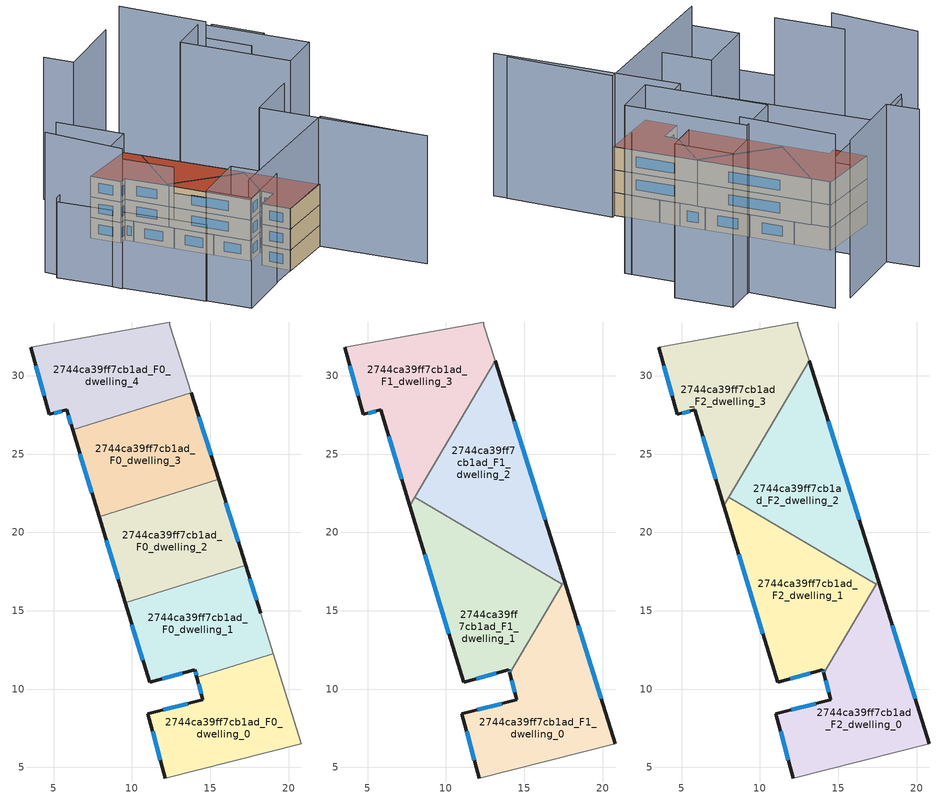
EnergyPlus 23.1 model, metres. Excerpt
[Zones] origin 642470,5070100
2744ca39ff7cb1ad_F0_dwelling_0
 floor ground (EU_floor_Construction): 19.03,12.26 20.83,6.52 12.12,4.32 11.02,8.42 14.53,9.32 14.15,10.74 z0
 wall outside (EU_wall_Construction): 14.15,10.74 14.53,9.32 11.02,8.42 12.12,4.32 z0:3
 wall to 2744ca39ff7cb1ad_F0_dwelling_1 (EU_wall_Construction): 19.03,12.26 14.15,10.74 z0:3
 wall adiabatic (EU_wall_Construction): 12.12,4.32 20.83,6.52 19.03,12.26 z0:3
 window (EU_Window_Construction): 13.56,9.08 11.99,8.67 / 14.25,10.35 14.42,9.71 / 11.32,7.29 11.82,5.45 z0.83:2.17
2744ca39ff7cb1ad_F0_dwelling_1
 floor ground (EU_floor_Construction): 17.26,17.91 18.23,14.83 19.03,12.26 14.15,10.74 14.03,11.22 11.12,10.42 9.57,15.51 z0
 wall outside (EU_wall_Construction): 9.57,15.51 11.12,10.42 14.03,11.22 14.15,10.74 / 18.23,14.83 17.26,17.91 z0:3
 wall to 2744ca39ff7cb1ad_F0_dwelling_2 (EU_wall_Construction): 17.26,17.91 9.57,15.51 z0:3
 wall adiabatic (EU_wall_Construction): 19.03,12.26 18.23,14.83 z0:3
 window (EU_Window_Construction): 14.06,11.09 14.12,10.87 / 11.92,10.65 13.23,11 / 10,14.11 10.7,11.82 / 17.96,15.67 17.53,17.06 z0.83:2.17
2744ca39ff7cb1ad_F0_dwelling_2
 floor ground (EU_floor_Construction): 15.53,23.39 17.26,17.91 9.57,15.51 7.9,21.01 z0
 wall outside (EU_wall_Construction): 17.26,17.91 15.53,23.39 / 7.9,21.01 9.57,15.51 z0:3
 wall to 2744ca39ff7cb1ad_F0_dwelling_3 (EU_wall_Construction): 15.53,23.39 7.9,21.01 z0:3
 window (EU_Window_Construction): 16.78,19.42 16.01,21.89 / 8.36,19.5 9.11,17.03 z0.83:2.17
2744ca39ff7cb1ad_F0_dwelling_3
 floor ground (EU_floor_Construction): 13.79,28.92 15.53,23.39 7.9,21.01 6.21,26.56 z0
 wall outside (EU_wall_Construction): 15.53,23.39 13.79,28.92 / 6.21,26.56 7.9,21.01 z0:3
 wall to 2744ca39ff7cb1ad_F0_dwelling_4 (EU_wall_Construction): 13.79,28.92 6.21,26.56 z0:3
 window (EU_Window_Construction): 15.05,24.92 14.27,27.4 / 6.68,25.03 7.44,22.54 z0.83:2.17
2744ca39ff7cb1ad_F0_dwelling_4
 floor ground (EU_floor_Construction): 12.43,33.44 12.43,33.24 13.79,28.92 6.21,26.56 5.82,27.84 4.72,27.54 3.52,31.84 z0
 wall outside (EU_wall_Construction): 3.52,31.84 4.72,27.54 5.82,27.84 6.21,26.56 z0:3
 wall adiabatic (EU_wall_Construction): 13.79,28.92 12.43,33.24 12.43,33.44 3.52,31.84 z0:3
 window (EU_Window_Construction): 5.93,27.49 6.11,26.91 / 5.03,27.62 5.52,27.76 / 3.85,30.66 4.39,28.72 z0.83:2.17
2744ca39ff7cb1ad_F1_dwelling_0
 floor to 2744ca39ff7cb1ad_F0_dwelling_0 (EU_floor_Construction): 19.03,12.26 20.83,6.52 12.12,4.32 11.02,8.42 14.53,9.32 14.15,10.74 z3
 floor to 2744ca39ff7cb1ad_F0_dwelling_1 (EU_floor_Construction): 17.56,16.94 19.03,12.26 14.15,10.74 14.08,11.02 z3
 wall outside (EU_wall_Construction): 14.08,11.02 14.53,9.32 11.02,8.42 12.12,4.32 / 20.83,6.52 17.56,16.94 z3:6
 wall adiabatic (EU_wall_Construction): 12.12,4.32 20.83,6.52 z3:6
 wall to 2744ca39ff7cb1ad_F1_dwelling_1 (EU_wall_Construction): 17.42,16.7 14.08,11.02 z3:6
 wall to 2744ca39ff7cb1ad_F1_dwelling_2 (EU_wall_Construction): 17.56,16.94 17.42,16.71 z3:6
 window (EU_Window_Construction): 13.56,9.08 11.99,8.67 / 14.2,10.55 14.4,9.79 / 19.93,9.39 18.46,14.07 / 11.32,7.29 11.82,5.45 z3.83:5.17
2744ca39ff7cb1ad_F1_dwelling_1
 floor to 2744ca39ff7cb1ad_F0_dwelling_1 (EU_floor_Construction): 17.42,16.71 14.08,11.02 14.03,11.22 11.12,10.42 9.57,15.51 16.03,17.52 z3
 floor to 2744ca39ff7cb1ad_F0_dwelling_2 (EU_floor_Construction): 16.03,17.52 9.57,15.51 7.9,21.01 9.34,21.46 z3
 floor to 2744ca39ff7cb1ad_F0_dwelling_3 (EU_floor_Construction): 9.34,21.46 7.9,21.01 7.69,21.71 8.01,22.25 z3
 wall outside (EU_wall_Construction): 7.69,21.71 11.12,10.42 14.03,11.22 14.08,11.02 z3:6
 wall to 2744ca39ff7cb1ad_F1_dwelling_2 (EU_wall_Construction): 17.42,16.71 8.01,22.25 z3:6
 wall to 2744ca39ff7cb1ad_F1_dwelling_3 (EU_wall_Construction): 8.01,22.25 7.69,21.71 z3:6
 window (EU_Window_Construction): 14.04,11.17 14.06,11.08 / 11.92,10.65 13.23,11 / 8.63,18.6 10.18,13.53 z3.83:5.17
2744ca39ff7cb1ad_F1_dwelling_2
 floor to 2744ca39ff7cb1ad_F0_dwelling_2 (EU_floor_Construction): 15.53,23.39 17.26,17.91 16.03,17.52 9.34,21.46 z3
 floor to 2744ca39ff7cb1ad_F0_dwelling_3 (EU_floor_Construction): 13.79,28.92 15.53,23.39 9.34,21.46 8.01,22.25 11.52,28.21 z3
 floor to 2744ca39ff7cb1ad_F0_dwelling_4 (EU_floor_Construction): 13.14,30.97 13.79,28.92 11.52,28.21 z3
 floor to 2744ca39ff7cb1ad_F0_dwelling_1 (EU_floor_Construction): 17.26,17.91 17.56,16.94 17.42,16.71 16.03,17.52 z3
 wall outside (EU_wall_Construction): 17.56,16.94 13.14,30.97 z3:6
 wall to 2744ca39ff7cb1ad_F1_dwelling_3 (EU_wall_Construction): 13.14,30.97 8.01,22.25 z3:6
 window (EU_Window_Construction): 16.35,20.8 14.36,27.11 z3.83:5.17
2744ca39ff7cb1ad_F1_dwelling_3
 floor to 2744ca39ff7cb1ad_F0_dwelling_4 (EU_floor_Construction): 12.43,33.44 12.43,33.24 13.14,30.97 11.52,28.21 6.21,26.56 5.82,27.84 4.72,27.54 3.52,31.84 z3
 floor to 2744ca39ff7cb1ad_F0_dwelling_3 (EU_floor_Construction): 11.52,28.21 7.69,21.71 6.21,26.56 z3
 wall outside (EU_wall_Construction): 3.52,31.84 4.72,27.54 5.82,27.84 7.69,21.71 z3:6
 wall adiabatic (EU_wall_Construction): 13.14,30.97 12.43,33.24 12.43,33.44 3.52,31.84 z3:6
 window (EU_Window_Construction): 6.34,26.15 7.18,23.39 / 5.03,27.62 5.52,27.76 / 3.85,30.66 4.39,28.72 z3.83:5.17
2744ca39ff7cb1ad_F2_dwelling_0
 floor to 2744ca39ff7cb1ad_F1_dwelling_0 (EU_floor_Construction): 17.56,16.94 20.83,6.52 12.12,4.32 11.02,8.42 14.53,9.32 14.08,11.02 z6
 wall outside (EU_wall_Construction): 14.08,11.02 14.53,9.32 11.02,8.42 12.12,4.32 / 20.83,6.52 17.56,16.94 z6:9
 wall adiabatic (EU_wall_Construction): 12.12,4.32 20.83,6.52 z6:9
 wall to 2744ca39ff7cb1ad_F2_dwelling_1 (EU_wall_Construction): 17.42,16.7 14.08,11.02 z6:9
 wall to 2744ca39ff7cb1ad_F2_dwelling_2 (EU_wall_Construction): 17.56,16.94 17.42,16.71 z6:9
 window (EU_Window_Construction): 13.56,9.08 11.99,8.67 / 14.2,10.55 14.4,9.79 / 19.93,9.39 18.46,14.07 / 11.32,7.29 11.82,5.45 z6.83:8.17
 roof outside (EU_roof_Construction): 20.83,6.52 17.56,16.94 14.08,11.02 14.53,9.32 11.02,8.42 12.12,4.32 z9
2744ca39ff7cb1ad_F2_dwelling_1
 floor to 2744ca39ff7cb1ad_F1_dwelling_1 (EU_floor_Construction): 17.42,16.71 14.08,11.02 14.03,11.22 11.12,10.42 7.69,21.71 8.01,22.25 z6
 wall outside (EU_wall_Construction): 7.69,21.71 11.12,10.42 14.03,11.22 14.08,11.02 z6:9
 wall to 2744ca39ff7cb1ad_F2_dwelling_2 (EU_wall_Construction): 17.42,16.71 8.01,22.25 z6:9
 wall to 2744ca39ff7cb1ad_F2_dwelling_3 (EU_wall_Construction): 8.01,22.25 7.69,21.71 z6:9
 window (EU_Window_Construction): 14.04,11.17 14.06,11.08 / 11.92,10.65 13.23,11 / 8.63,18.6 10.18,13.53 z6.83:8.17
 roof outside (EU_roof_Construction): 14.08,11.02 17.42,16.71 8.01,22.25 7.69,21.71 11.12,10.42 14.03,11.22 z9
2744ca39ff7cb1ad_F2_dwelling_2
 floor to 2744ca39ff7cb1ad_F1_dwelling_2 (EU_floor_Construction): 13.14,30.97 17.56,16.94 17.42,16.71 8.01,22.25 z6
 wall outside (EU_wall_Construction): 17.56,16.94 13.14,30.97 z6:9
 wall to 2744ca39ff7cb1ad_F2_dwelling_3 (EU_wall_Construction): 13.14,30.97 8.01,22.25 z6:9
 window (EU_Window_Construction): 16.35,20.8 14.36,27.11 z6.83:8.17
 roof outside (EU_roof_Construction): 17.42,16.71 17.56,16.94 13.14,30.97 8.01,22.25 z9
2744ca39ff7cb1ad_F2_dwelling_3
 floor to 2744ca39ff7cb1ad_F1_dwelling_3 (EU_floor_Construction): 12.43,33.44 12.43,33.24 13.14,30.97 7.69,21.71 5.82,27.84 4.72,27.54 3.52,31.84 z6
 wall outside (EU_wall_Construction): 3.52,31.84 4.72,27.54 5.82,27.84 7.69,21.71 z6:9
 wall adiabatic (EU_wall_Construction): 13.14,30.97 12.43,33.24 12.43,33.44 3.52,31.84 z6:9
 window (EU_Window_Construction): 6.34,26.15 7.18,23.39 / 5.03,27.62 5.52,27.76 / 3.85,30.66 4.39,28.72 z6.83:8.17
 roof outside (EU_roof_Construction): 7.69,21.71 13.14,30.97 12.43,33.24 12.43,33.44 3.52,31.84 4.72,27.54 5.82,27.84 z9
shading: -2.69,6.83 5.65,9.42 / 5.65,9.42 7.62,3.12 / 7.62,3.12 -0.73,0.52 / -0.73,0.52 -2.69,6.83 z0:16; -0.79,1.02 21.38,6.87 / 21.38,6.87 24.93,-6.59 z0:18.6; 25.37,-8.35 18.23,14.83 / 18.23,14.83 33.07,19.4 / -6.94,19.78 -4.19,11.13 z0:18.7; 28.69,33.75 33.34,18.52 / 33.34,18.52 27.03,16.6 / 27.03,16.6 22.39,31.83 / 22.39,31.83 28.69,33.75 z0:22.1; 32.92,35.04 35.14,27.76 / 35.14,27.76 30.85,26.46 / 30.85,26.46 28.64,33.74 / 28.64,33.74 32.92,35.04 z0:20.2; -1.64,29.52 5.02,9.23 / 5.02,9.23 -2.83,6.65 / -2.83,6.65 -9.49,26.94 / -9.49,26.94 -1.64,29.52 z0:11.1; -9.04,29.35 -6.72,17.94 z0:20.4; 9.69,42.75 12.45,33.39 / 12.45,33.39 -9.49,26.94 z0:11.7; 28.55,32.48 25.3,44.67 z0:22.8; 21.76,44.15 10.73,40.65 / 10.73,40.65 9.43,44.75 z0:20.7
[Building]
EU S2 Campaign: North Axis=0; Terrain=City; Solar Distribution=FullExterior
[Site:Location]
Lyon-Bron: Latitude=45.75; Longitude=5; Time Zone=1; Elevation=198
[SizingPeriod:WeatherFileDays]
AnnualSizingPeriod: Begin Month=1; Begin Day of Month=1; End Month=12; End Day of Month=31; Day of Week for Start Day=Monday; Use Weather File Daylight Saving Period=No; Use Weather File Rain and Snow Indicators=No
[MATERIAL]
EU_InternalMass_Material: Roughness=MediumRough; Thickness=0.1; Conductivity=1; Density=1800; Specific Heat=900; Thermal Absorptance=0.9; Solar Absorptance=0.7; Visible Absorptance=0.7
[MATERIAL:NOMASS] Roughness=MediumRough; Thermal Absorptance=0.9; Solar Absorptance=0.7; Visible Absorptance=0.7
Name | Thermal Resistance
EU_wall_NoMass | 0.87146
EU_roof_NoMass | 0.842276
EU_floor_NoMass | 0.496999
[WINDOWMATERIAL:SIMPLEGLAZINGSYSTEM]
EU_Window_SimpleGlazing: UFactor=2.2525; Solar Heat Gain Coefficient=0.76; Visible Transmittance=0.76
[CONSTRUCTION]
EU_wall_Construction: EU_wall_NoMass
EU_roof_Construction: EU_roof_NoMass
EU_floor_Construction: EU_floor_NoMass
EU_Window_Construction: EU_Window_SimpleGlazing
EU_InternalMass_Construction: EU_InternalMass_Material
[ZONE] Type=1; Multiplier=1; Ceiling Height=autocalculate; Floor Area=autocalculate; Part of Total Floor Area=Yes
Name | Volume
2744ca39ff7cb1ad_F0_dwelling_0 | 138.412
2744ca39ff7cb1ad_F1_dwelling_0; 2744ca39ff7cb1ad_F2_dwelling_0 | 178.098
2744ca39ff7cb1ad_F0_dwelling_1 | 138.42
2744ca39ff7cb1ad_F1_dwelling_1; 2744ca39ff7cb1ad_F2_dwelling_1 | 170.465
2744ca39ff7cb1ad_F0_dwelling_2 | 138.4
2744ca39ff7cb1ad_F1_dwelling_2; 2744ca39ff7cb1ad_F2_dwelling_2 | 170.459
2744ca39ff7cb1ad_F0_dwelling_3 | 138.43
2744ca39ff7cb1ad_F1_dwelling_3; 2744ca39ff7cb1ad_F2_dwelling_3 | 173.019
2744ca39ff7cb1ad_F0_dwelling_4 | 138.404
[INTERNALMASS] Construction=EU_InternalMass_Construction
Name | Zone or ZoneList | Surface Area
2744ca39ff7cb1ad_F0_dwelling_0_EU_InternalMass | 2744ca39ff7cb1ad_F0_dwelling_0 | 46.1377
2744ca39ff7cb1ad_F0_dwelling_1_EU_InternalMass | 2744ca39ff7cb1ad_F0_dwelling_1 | 46.14
2744ca39ff7cb1ad_F0_dwelling_2_EU_InternalMass | 2744ca39ff7cb1ad_F0_dwelling_2 | 46.1333
2744ca39ff7cb1ad_F0_dwelling_3_EU_InternalMass | 2744ca39ff7cb1ad_F0_dwelling_3 | 46.1436
2744ca39ff7cb1ad_F0_dwelling_4_EU_InternalMass | 2744ca39ff7cb1ad_F0_dwelling_4 | 46.1346
2744ca39ff7cb1ad_F1_dwelling_0_EU_InternalMass | 2744ca39ff7cb1ad_F1_dwelling_0 | 59.3819
2744ca39ff7cb1ad_F1_dwelling_1_EU_InternalMass | 2744ca39ff7cb1ad_F1_dwelling_1 | 56.8222
2744ca39ff7cb1ad_F1_dwelling_2_EU_InternalMass | 2744ca39ff7cb1ad_F1_dwelling_2 | 56.8181
2744ca39ff7cb1ad_F1_dwelling_3_EU_InternalMass | 2744ca39ff7cb1ad_F1_dwelling_3 | 57.6733
2744ca39ff7cb1ad_F2_dwelling_0_EU_InternalMass | 2744ca39ff7cb1ad_F2_dwelling_0 | 59.3819
2744ca39ff7cb1ad_F2_dwelling_1_EU_InternalMass | 2744ca39ff7cb1ad_F2_dwelling_1 | 56.8222
2744ca39ff7cb1ad_F2_dwelling_2_EU_InternalMass | 2744ca39ff7cb1ad_F2_dwelling_2 | 56.8181
2744ca39ff7cb1ad_F2_dwelling_3_EU_InternalMass | 2744ca39ff7cb1ad_F2_dwelling_3 | 57.6733
[OTHEREQUIPMENT] Fuel Type=Electricity; Design Level Calculation Method=Watts/Area; Power per Zone Floor Area=1; Fraction Latent=0; Fraction Radiant=0; Fraction Lost=0; Carbon Dioxide Generation Rate=0; EndUse Subcategory=EU_Step8_InternalGains
Name | Zone or ZoneList or Space or SpaceList | Schedule
EU_Step8_InternalGain_2744ca39ff7cb1ad_F0_dwelling_0_f000 | 2744ca39ff7cb1ad_F0_dwelling_0 | EU_Step8_GainSchedule_2744ca39ff7cb1ad_F0_dwelling_0_f000
EU_Step8_InternalGain_2744ca39ff7cb1ad_F0_dwelling_1_f000 | 2744ca39ff7cb1ad_F0_dwelling_1 | EU_Step8_GainSchedule_2744ca39ff7cb1ad_F0_dwelling_1_f000
EU_Step8_InternalGain_2744ca39ff7cb1ad_F0_dwelling_2_f000 | 2744ca39ff7cb1ad_F0_dwelling_2 | EU_Step8_GainSchedule_2744ca39ff7cb1ad_F0_dwelling_2_f000
EU_Step8_InternalGain_2744ca39ff7cb1ad_F0_dwelling_3_f000 | 2744ca39ff7cb1ad_F0_dwelling_3 | EU_Step8_GainSchedule_2744ca39ff7cb1ad_F0_dwelling_3_f000
EU_Step8_InternalGain_2744ca39ff7cb1ad_F0_dwelling_4_f000 | 2744ca39ff7cb1ad_F0_dwelling_4 | EU_Step8_GainSchedule_2744ca39ff7cb1ad_F0_dwelling_4_f000
EU_Step8_InternalGain_2744ca39ff7cb1ad_F1_dwelling_0_f000 | 2744ca39ff7cb1ad_F1_dwelling_0 | EU_Step8_GainSchedule_2744ca39ff7cb1ad_F1_dwelling_0_f000
EU_Step8_InternalGain_2744ca39ff7cb1ad_F1_dwelling_1_f000 | 2744ca39ff7cb1ad_F1_dwelling_1 | EU_Step8_GainSchedule_2744ca39ff7cb1ad_F1_dwelling_1_f000
EU_Step8_InternalGain_2744ca39ff7cb1ad_F1_dwelling_2_f000 | 2744ca39ff7cb1ad_F1_dwelling_2 | EU_Step8_GainSchedule_2744ca39ff7cb1ad_F1_dwelling_2_f000
EU_Step8_InternalGain_2744ca39ff7cb1ad_F1_dwelling_3_f000 | 2744ca39ff7cb1ad_F1_dwelling_3 | EU_Step8_GainSchedule_2744ca39ff7cb1ad_F1_dwelling_3_f000
EU_Step8_InternalGain_2744ca39ff7cb1ad_F2_dwelling_0_f000 | 2744ca39ff7cb1ad_F2_dwelling_0 | EU_Step8_GainSchedule_2744ca39ff7cb1ad_F2_dwelling_0_f000
EU_Step8_InternalGain_2744ca39ff7cb1ad_F2_dwelling_1_f000 | 2744ca39ff7cb1ad_F2_dwelling_1 | EU_Step8_GainSchedule_2744ca39ff7cb1ad_F2_dwelling_1_f000
EU_Step8_InternalGain_2744ca39ff7cb1ad_F2_dwelling_2_f000 | 2744ca39ff7cb1ad_F2_dwelling_2 | EU_Step8_GainSchedule_2744ca39ff7cb1ad_F2_dwelling_2_f000
EU_Step8_InternalGain_2744ca39ff7cb1ad_F2_dwelling_3_f000 | 2744ca39ff7cb1ad_F2_dwelling_3 | EU_Step8_GainSchedule_2744ca39ff7cb1ad_F2_dwelling_3_f000
[ZONEVENTILATION:DESIGNFLOWRATE] Schedule=EU_AlwaysOn; Design Flow Rate Calculation Method=AirChanges/Hour; Air Changes per Hour=0.425; Ventilation Type=Natural; Fan Pressure Rise=0; Fan Total Efficiency=1; Constant Term Coefficient=1; Temperature Term Coefficient=0; Velocity Term Coefficient=0; Velocity Squared Term Coefficient=0; Minimum Indoor Temperature=-100; Maximum Indoor Temperature=100; Delta Temperature=-100; Minimum Outdoor Temperature=-100; Maximum Outdoor Temperature=100; Maximum Wind Speed=40
Name | Zone or ZoneList or Space or SpaceList
EU_ConstantAir_2744ca39ff7cb1ad_F0_dwelling_0 | 2744ca39ff7cb1ad_F0_dwelling_0
EU_ConstantAir_2744ca39ff7cb1ad_F0_dwelling_1 | 2744ca39ff7cb1ad_F0_dwelling_1
EU_ConstantAir_2744ca39ff7cb1ad_F0_dwelling_2 | 2744ca39ff7cb1ad_F0_dwelling_2
EU_ConstantAir_2744ca39ff7cb1ad_F0_dwelling_3 | 2744ca39ff7cb1ad_F0_dwelling_3
EU_ConstantAir_2744ca39ff7cb1ad_F0_dwelling_4 | 2744ca39ff7cb1ad_F0_dwelling_4
EU_ConstantAir_2744ca39ff7cb1ad_F1_dwelling_0 | 2744ca39ff7cb1ad_F1_dwelling_0
EU_ConstantAir_2744ca39ff7cb1ad_F1_dwelling_1 | 2744ca39ff7cb1ad_F1_dwelling_1
EU_ConstantAir_2744ca39ff7cb1ad_F1_dwelling_2 | 2744ca39ff7cb1ad_F1_dwelling_2
EU_ConstantAir_2744ca39ff7cb1ad_F1_dwelling_3 | 2744ca39ff7cb1ad_F1_dwelling_3
EU_ConstantAir_2744ca39ff7cb1ad_F2_dwelling_0 | 2744ca39ff7cb1ad_F2_dwelling_0
EU_ConstantAir_2744ca39ff7cb1ad_F2_dwelling_1 | 2744ca39ff7cb1ad_F2_dwelling_1
EU_ConstantAir_2744ca39ff7cb1ad_F2_dwelling_2 | 2744ca39ff7cb1ad_F2_dwelling_2
EU_ConstantAir_2744ca39ff7cb1ad_F2_dwelling_3 | 2744ca39ff7cb1ad_F2_dwelling_3
[HVACTEMPLATE:THERMOSTAT] Constant Heating Setpoint=20; Constant Cooling Setpoint=50
EU_HeatOnly_2744ca39ff7cb1ad_F0_dwelling_0; EU_HeatOnly_2744ca39ff7cb1ad_F0_dwelling_1; EU_HeatOnly_2744ca39ff7cb1ad_F0_dwelling_2; EU_HeatOnly_2744ca39ff7cb1ad_F0_dwelling_3; EU_HeatOnly_2744ca39ff7cb1ad_F0_dwelling_4; EU_HeatOnly_2744ca39ff7cb1ad_F1_dwelling_0; EU_HeatOnly_2744ca39ff7cb1ad_F1_dwelling_1; EU_HeatOnly_2744ca39ff7cb1ad_F1_dwelling_2; EU_HeatOnly_2744ca39ff7cb1ad_F1_dwelling_3; EU_HeatOnly_2744ca39ff7cb1ad_F2_dwelling_0; EU_HeatOnly_2744ca39ff7cb1ad_F2_dwelling_1; EU_HeatOnly_2744ca39ff7cb1ad_F2_dwelling_2; EU_HeatOnly_2744ca39ff7cb1ad_F2_dwelling_3
[HVACTEMPLATE:ZONE:IDEALLOADSAIRSYSTEM] System Availability Schedule=EU_AlwaysOn; Maximum Heating Supply Air Temperature=50; Minimum Cooling Supply Air Temperature=13; Maximum Heating Supply Air Humidity Ratio=0.0156; Minimum Cooling Supply Air Humidity Ratio=0.0077; Heating Limit=NoLimit; Cooling Limit=NoLimit; Heating Availability Schedule=EU_AlwaysOn; Cooling Availability Schedule=EU_CoolingOff; Dehumidification Control Type=ConstantSensibleHeatRatio; Cooling Sensible Heat Ratio=0.7; Dehumidification Setpoint=60; Humidification Control Type=None; Humidification Setpoint=30; Outdoor Air Method=None; Outdoor Air Flow Rate per Person=0.00944; Outdoor Air Flow Rate per Zone Floor Area=0; Outdoor Air Flow Rate per Zone=0; Demand Controlled Ventilation Type=None; Outdoor Air Economizer Type=NoEconomizer; Heat Recovery Type=None; Sensible Heat Recovery Effectiveness=0.7; Latent Heat Recovery Effectiveness=0.65
Name | Template Thermostat
2744ca39ff7cb1ad_F0_dwelling_0 | EU_HeatOnly_2744ca39ff7cb1ad_F0_dwelling_0
2744ca39ff7cb1ad_F0_dwelling_1 | EU_HeatOnly_2744ca39ff7cb1ad_F0_dwelling_1
2744ca39ff7cb1ad_F0_dwelling_2 | EU_HeatOnly_2744ca39ff7cb1ad_F0_dwelling_2
2744ca39ff7cb1ad_F0_dwelling_3 | EU_HeatOnly_2744ca39ff7cb1ad_F0_dwelling_3
2744ca39ff7cb1ad_F0_dwelling_4 | EU_HeatOnly_2744ca39ff7cb1ad_F0_dwelling_4
2744ca39ff7cb1ad_F1_dwelling_0 | EU_HeatOnly_2744ca39ff7cb1ad_F1_dwelling_0
2744ca39ff7cb1ad_F1_dwelling_1 | EU_HeatOnly_2744ca39ff7cb1ad_F1_dwelling_1
2744ca39ff7cb1ad_F1_dwelling_2 | EU_HeatOnly_2744ca39ff7cb1ad_F1_dwelling_2
2744ca39ff7cb1ad_F1_dwelling_3 | EU_HeatOnly_2744ca39ff7cb1ad_F1_dwelling_3
2744ca39ff7cb1ad_F2_dwelling_0 | EU_HeatOnly_2744ca39ff7cb1ad_F2_dwelling_0
2744ca39ff7cb1ad_F2_dwelling_1 | EU_HeatOnly_2744ca39ff7cb1ad_F2_dwelling_1
2744ca39ff7cb1ad_F2_dwelling_2 | EU_HeatOnly_2744ca39ff7cb1ad_F2_dwelling_2
2744ca39ff7cb1ad_F2_dwelling_3 | EU_HeatOnly_2744ca39ff7cb1ad_F2_dwelling_3
[SIZING:ZONE] Zone Cooling Design Supply Air Temperature Input Method=SupplyAirTemperature; Zone Cooling Design Supply Air Temperature=13; Zone Heating Design Supply Air Temperature Input Method=SupplyAirTemperature; Zone Heating Design Supply Air Temperature=50; Zone Cooling Design Supply Air Humidity Ratio=0.008; Zone Heating Design Supply Air Humidity Ratio=0.008; Cooling Design Air Flow Method=DesignDay; Cooling Design Air Flow Rate=0; Cooling Minimum Air Flow per Zone Floor Area=0.000762; Cooling Minimum Air Flow=0; Cooling Minimum Air Flow Fraction=0.2; Heating Design Air Flow Method=DesignDay; Heating Design Air Flow Rate=0; Heating Maximum Air Flow per Zone Floor Area=0.002032; Heating Maximum Air Flow=0.141576; Heating Maximum Air Flow Fraction=0.3; Account for Dedicated Outdoor Air System=No; Dedicated Outdoor Air System Control Strategy=NeutralSupplyAir; Dedicated Outdoor Air Low Setpoint Temperature for Design=autosize; Dedicated Outdoor Air High Setpoint Temperature for Design=autosize; Zone Load Sizing Method=Sensible Load Only No Latent Load; Zone Latent Cooling Design Supply Air Humidity Ratio Input Method=HumidityRatioDifference; Zone Cooling Design Supply Air Humidity Ratio Difference=0.005; Zone Latent Heating Design Supply Air Humidity Ratio Input Method=HumidityRatioDifference; Zone Humidification Design Supply Air Humidity Ratio Difference=0.005
2744ca39ff7cb1ad_F0_dwelling_0; 2744ca39ff7cb1ad_F0_dwelling_1; 2744ca39ff7cb1ad_F0_dwelling_2; 2744ca39ff7cb1ad_F0_dwelling_3; 2744ca39ff7cb1ad_F0_dwelling_4; 2744ca39ff7cb1ad_F1_dwelling_0; 2744ca39ff7cb1ad_F1_dwelling_1; 2744ca39ff7cb1ad_F1_dwelling_2; 2744ca39ff7cb1ad_F1_dwelling_3; 2744ca39ff7cb1ad_F2_dwelling_0; 2744ca39ff7cb1ad_F2_dwelling_1; 2744ca39ff7cb1ad_F2_dwelling_2; 2744ca39ff7cb1ad_F2_dwelling_3
[SCHEDULE:CONSTANT]
Name | Hourly Value
EU_AlwaysOn | 1
EU_CoolingOff | 0
[SCHEDULE:FILE] Column Number=1; Rows to Skip at Top=0; Number of Hours of Data=8760; Column Separator=Comma; Interpolate to Timestep=No; Minutes per Item=60; Adjust Schedule for Daylight Savings=Yes
Name | File
EU_Step8_GainSchedule_2744ca39ff7cb1ad_F0_dwelling_0_f000 | ../../schedules/2744ca39ff7cb1ad/2744ca39ff7cb1ad_F0_dwelling_0_f000_gain.csv
EU_Step8_GainSchedule_2744ca39ff7cb1ad_F0_dwelling_1_f000 | ../../schedules/2744ca39ff7cb1ad/2744ca39ff7cb1ad_F0_dwelling_1_f000_gain.csv
EU_Step8_GainSchedule_2744ca39ff7cb1ad_F0_dwelling_2_f000 | ../../schedules/2744ca39ff7cb1ad/2744ca39ff7cb1ad_F0_dwelling_2_f000_gain.csv
EU_Step8_GainSchedule_2744ca39ff7cb1ad_F0_dwelling_3_f000 | ../../schedules/2744ca39ff7cb1ad/2744ca39ff7cb1ad_F0_dwelling_3_f000_gain.csv
EU_Step8_GainSchedule_2744ca39ff7cb1ad_F0_dwelling_4_f000 | ../../schedules/2744ca39ff7cb1ad/2744ca39ff7cb1ad_F0_dwelling_4_f000_gain.csv
EU_Step8_GainSchedule_2744ca39ff7cb1ad_F1_dwelling_0_f000 | ../../schedules/2744ca39ff7cb1ad/2744ca39ff7cb1ad_F1_dwelling_0_f000_gain.csv
EU_Step8_GainSchedule_2744ca39ff7cb1ad_F1_dwelling_1_f000 | ../../schedules/2744ca39ff7cb1ad/2744ca39ff7cb1ad_F1_dwelling_1_f000_gain.csv
EU_Step8_GainSchedule_2744ca39ff7cb1ad_F1_dwelling_2_f000 | ../../schedules/2744ca39ff7cb1ad/2744ca39ff7cb1ad_F1_dwelling_2_f000_gain.csv
EU_Step8_GainSchedule_2744ca39ff7cb1ad_F1_dwelling_3_f000 | ../../schedules/2744ca39ff7cb1ad/2744ca39ff7cb1ad_F1_dwelling_3_f000_gain.csv
EU_Step8_GainSchedule_2744ca39ff7cb1ad_F2_dwelling_0_f000 | ../../schedules/2744ca39ff7cb1ad/2744ca39ff7cb1ad_F2_dwelling_0_f000_gain.csv
EU_Step8_GainSchedule_2744ca39ff7cb1ad_F2_dwelling_1_f000 | ../../schedules/2744ca39ff7cb1ad/2744ca39ff7cb1ad_F2_dwelling_1_f000_gain.csv
EU_Step8_GainSchedule_2744ca39ff7cb1ad_F2_dwelling_2_f000 | ../../schedules/2744ca39ff7cb1ad/2744ca39ff7cb1ad_F2_dwelling_2_f000_gain.csv
EU_Step8_GainSchedule_2744ca39ff7cb1ad_F2_dwelling_3_f000 | ../../schedules/2744ca39ff7cb1ad/2744ca39ff7cb1ad_F2_dwelling_3_f000_gain.csv
